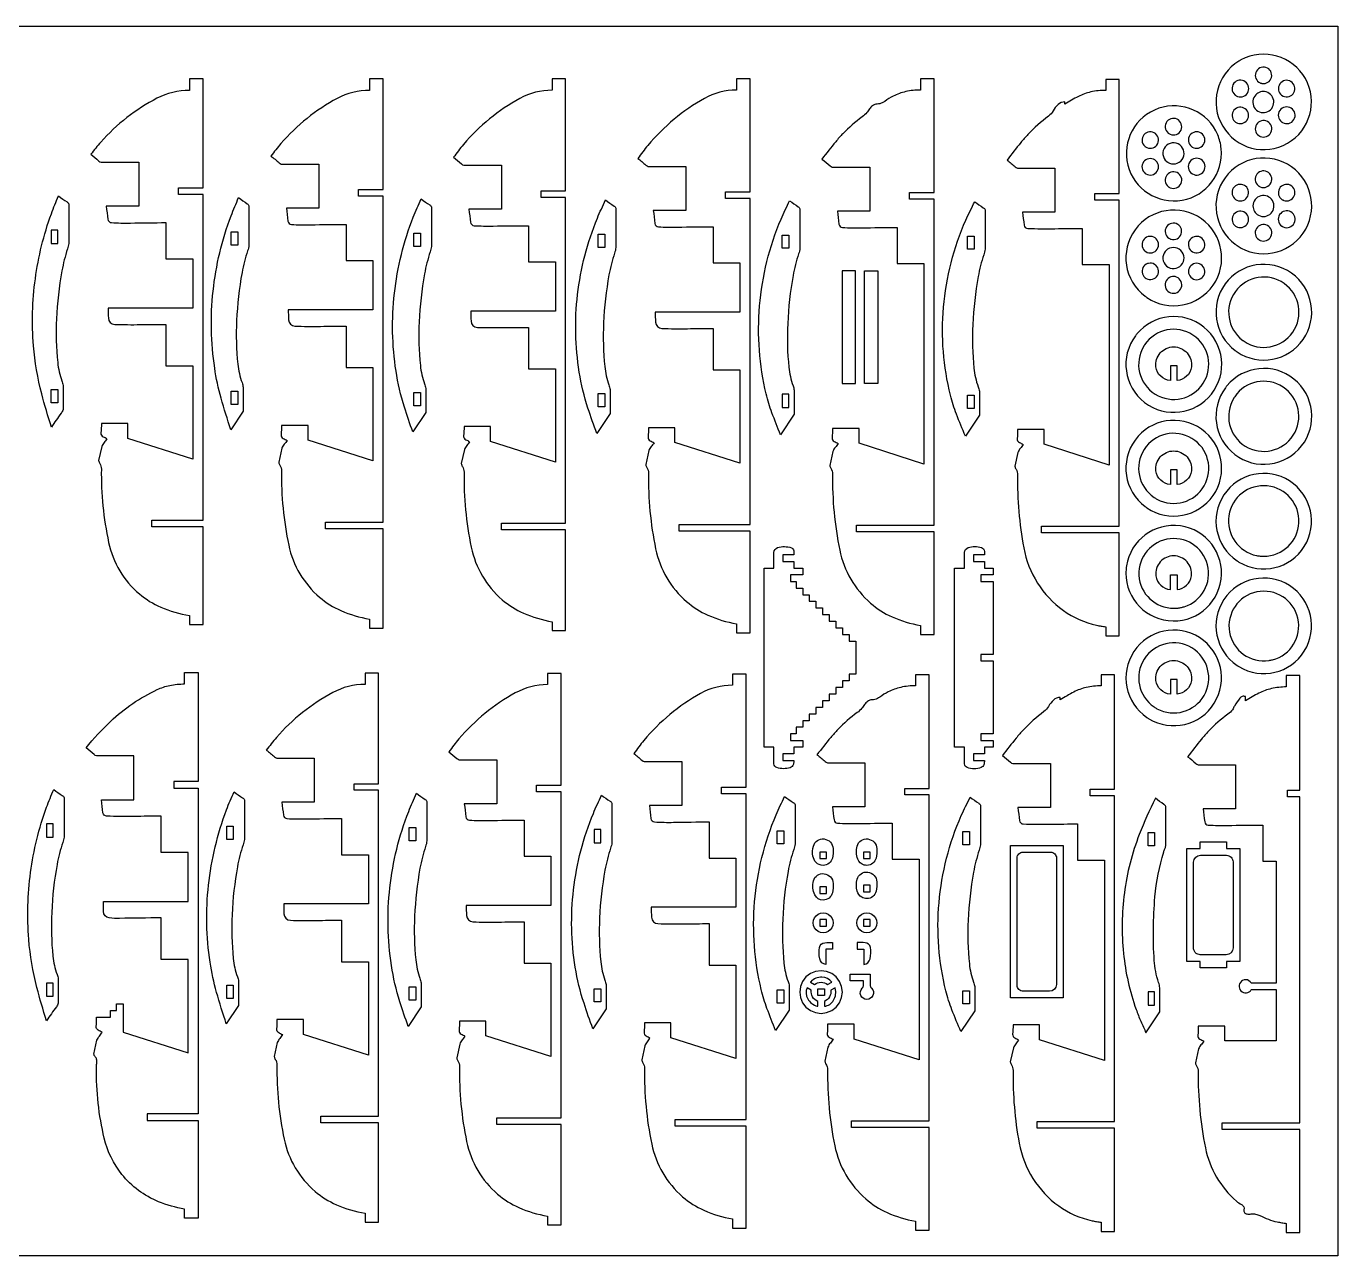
# Model space of a CAD drawing. Extents: x -6.6 to 44.7, y 7.3 to 30.5.
# Drawn here: x 19.94 to 44.65, y 7.29 to 30.47 of the extents above; entities that cross this region are included whole.
import ezdxf

# ---------------------------------------------------------------- set-up
doc = ezdxf.new("R2010")
doc.units = 0
doc.header["$MEASUREMENT"] = 0
doc.layers.get('0').update_dxf_attribs({"linetype": 'CONTINUOUS'})
doc.layers.add('LAYER_1', color=18, linetype='CONTINUOUS')

msp = doc.modelspace()

# ---------------------------------------------------------------- linework, layer by layer
msp.add_lwpolyline([(44.655, 30.471), (44.655, 7.293), (-6.565, 7.293), (-6.565, 30.471)], close=True)
at = {"layer": 'LAYER_1'}
for points in [[(42.793, 29.812, 0.988009), (43.708, 28.264, 0.987952), (42.83, 29.834, 0.00606), (42.812, 29.823, 0.006032)], [(43.224, 29.393, 0.951083), (43.301, 29.693, 0.952097), (43.194, 29.403, 0.024539), (43.209, 29.397, 0.025072)], [(23.014, 19.363), (23.014, 19.19), (23.27, 19.19), (23.27, 21.032), (22.307, 21.032), (22.307, 21.157), (23.27, 21.157), (23.27, 27.299), (22.807, 27.299), (22.807, 27.424), (23.27, 27.424), (23.27, 29.476), (23.014, 29.476), (23.014, 29.262, 0.120914), (22.402, 29.112, 0.090688), (21.344, 28.287, 0.01458), (21.248, 28.173, -0.00486), (21.155, 28.057, -0.016502), (21.307, 27.93, 0.09933), (21.35, 27.905), (22.058, 27.905), (22.058, 27.076), (21.446, 27.076, 0.001901), (21.476, 26.831, 0.360444), (21.544, 26.768, 0.020886), (21.903, 26.76, -0.005414), (22.572, 26.768), (22.572, 26.086), (23.078, 26.086), (23.078, 25.158), (21.482, 25.158, 0.008503), (21.486, 24.97, 0.393252), (21.607, 24.85, 0.012272), (22.089, 24.846, -0.004091), (22.572, 24.85), (22.572, 24.069), (23.078, 24.069), (23.078, 22.309), (21.854, 22.699), (21.854, 22.98), (21.355, 22.98, -0.024568), (21.346, 22.806, 0.148453), (21.355, 22.763, 0.167335), (21.387, 22.733, -0.043011), (21.459, 22.694, -0.023258), (21.406, 22.623, 0.069876), (21.361, 22.547), (21.303, 22.284, 0.112299), (21.324, 22.229, -0.149806), (21.354, 22.123, 0.056062), (21.491, 20.74, 0.166377), (22.073, 19.768, 0.07368), (22.474, 19.52, 0.061659)], [(26.409, 19.296), (26.409, 19.123), (26.664, 19.123), (26.664, 20.999), (25.577, 20.999), (25.577, 21.124), (26.664, 21.124), (26.664, 27.266), (26.202, 27.266), (26.202, 27.391), (26.664, 27.391), (26.664, 29.476), (26.409, 29.476), (26.409, 29.262, 0.123894), (25.8, 29.109, 0.091131), (24.739, 28.26, 0.014529), (24.643, 28.143, -0.004843), (24.549, 28.024, -0.016502), (24.702, 27.897, 0.09933), (24.745, 27.872), (25.452, 27.872), (25.452, 27.043), (24.841, 27.043, 0.001901), (24.871, 26.798, 0.360444), (24.938, 26.734, 0.020886), (25.298, 26.727, -0.005414), (25.966, 26.734), (25.966, 26.053), (26.473, 26.053), (26.473, 25.125), (24.877, 25.125, 0.008503), (24.881, 24.937, 0.393252), (25.002, 24.817, 0.012272), (25.484, 24.813, -0.004091), (25.966, 24.817), (25.966, 24.036), (26.473, 24.036), (26.473, 22.275), (25.249, 22.666), (25.249, 22.946), (24.75, 22.946, -0.024568), (24.741, 22.773, 0.148453), (24.75, 22.73, 0.167335), (24.782, 22.7, -0.043011), (24.854, 22.661, -0.023258), (24.801, 22.59, 0.069876), (24.755, 22.514), (24.698, 22.25, 0.111597), (24.718, 22.195, -0.149055), (24.749, 22.089, 0.055297), (24.885, 20.688, 0.165637), (25.468, 19.706, 0.074052), (25.87, 19.455, 0.062267)], [(29.848, 19.246), (29.848, 19.079), (30.104, 19.079), (30.104, 20.976), (28.892, 20.976), (28.892, 21.101), (30.104, 21.101), (30.104, 27.243), (29.642, 27.243), (29.642, 27.368), (30.104, 27.368), (30.104, 29.477), (29.848, 29.477), (29.848, 29.264, 0.126119), (29.241, 29.109, 0.091419), (28.178, 28.242, 0.014484), (28.082, 28.122, -0.004828), (27.989, 28, -0.016502), (28.142, 27.874, 0.09933), (28.185, 27.849), (28.892, 27.849), (28.892, 27.019), (28.281, 27.019, 0.001901), (28.311, 26.774, 0.360444), (28.378, 26.711, 0.020886), (28.738, 26.704, -0.005414), (29.406, 26.711), (29.406, 26.03), (29.912, 26.03), (29.912, 25.102), (28.316, 25.102, 0.008503), (28.321, 24.913, 0.393252), (28.441, 24.793, 0.012272), (28.924, 24.79, -0.004091), (29.406, 24.793), (29.406, 24.012), (29.912, 24.012), (29.912, 22.252), (28.688, 22.643), (28.688, 22.923), (28.189, 22.923, -0.024568), (28.181, 22.75, 0.148453), (28.189, 22.707, 0.167335), (28.221, 22.677, -0.043011), (28.293, 22.637, -0.023258), (28.241, 22.566, 0.069876), (28.195, 22.49), (28.137, 22.227, 0.111047), (28.158, 22.171, -0.148469), (28.189, 22.065, 0.054707), (28.325, 20.65, 0.165051), (28.908, 19.66, 0.074339), (29.31, 19.407, 0.062744)], [(33.324, 19.207), (33.324, 19.034), (33.579, 19.034), (33.579, 20.955), (32.242, 20.955), (32.242, 21.08), (33.579, 21.08), (33.579, 27.222), (33.117, 27.222), (33.117, 27.347), (33.579, 27.347), (33.579, 29.476), (33.324, 29.476), (33.324, 29.267, 0.128191), (32.719, 29.109, 0.091656), (31.654, 28.225, 0.014439), (31.558, 28.103, -0.004813), (31.464, 27.98, -0.016502), (31.617, 27.853, 0.09933), (31.66, 27.828), (32.367, 27.828), (32.367, 26.999), (31.756, 26.999, 0.001901), (31.786, 26.753, 0.360444), (31.853, 26.69, 0.020886), (32.213, 26.683, -0.005414), (32.881, 26.69), (32.881, 26.009), (33.388, 26.009), (33.388, 25.081), (31.792, 25.081, 0.008503), (31.796, 24.893, 0.393252), (31.917, 24.773, 0.012272), (32.399, 24.769, -0.004091), (32.881, 24.773), (32.881, 23.992), (33.388, 23.992), (33.388, 22.231), (32.164, 22.622), (32.164, 22.902), (31.665, 22.902, -0.024568), (31.656, 22.729, 0.148453), (31.665, 22.686, 0.167335), (31.697, 22.656, -0.043011), (31.769, 22.617, -0.023258), (31.716, 22.546, 0.069876), (31.67, 22.47), (31.613, 22.206, 0.110668), (31.633, 22.151, -0.148065), (31.664, 22.044, 0.054306), (31.8, 20.619, 0.164645), (32.383, 19.624, 0.074533), (32.785, 19.369, 0.063073)], [(36.793, 19.175), (36.793, 19.002), (37.049, 19.002), (37.049, 20.942), (35.586, 20.942), (35.586, 21.067), (37.049, 21.067), (37.049, 27.209), (36.586, 27.209), (36.586, 27.334), (37.049, 27.334), (37.049, 29.476), (36.793, 29.476), (36.793, 29.268, 0.055186), (36.513, 29.237, 0.062108), (36.277, 29.153, 0.040613), (36.116, 29.054, -0.093941), (36.023, 29.01, -0.04904), (35.974, 29.002, 0.136038), (35.887, 28.972, 0.102185), (35.829, 28.911, -0.031844), (35.78, 28.843, -0.063453), (35.692, 28.761, 0.043886), (35.328, 28.445, 0.019557), (35.193, 28.293, 0.009538), (34.934, 27.967, -0.016502), (35.086, 27.84, 0.09933), (35.129, 27.815), (35.837, 27.815), (35.837, 26.985), (35.225, 26.985, 0.001901), (35.255, 26.74, 0.360444), (35.323, 26.677, 0.020886), (35.682, 26.67, -0.005414), (36.351, 26.677), (36.351, 25.996), (36.857, 25.996), (36.857, 22.218), (35.633, 22.609), (35.633, 22.889), (35.134, 22.889, -0.024568), (35.125, 22.716, 0.148453), (35.134, 22.673, 0.167335), (35.166, 22.643, -0.043011), (35.238, 22.604, -0.023258), (35.185, 22.532, 0.069876), (35.14, 22.457), (35.082, 22.193, 0.110282), (35.103, 22.137, -0.147653), (35.133, 22.031, 0.053899), (35.269, 20.595, 0.164226), (35.852, 19.595, 0.07473), (36.255, 19.338, 0.063409)], [(40.281, 19.15), (40.281, 18.977), (40.537, 18.977), (40.537, 20.923), (39.074, 20.923), (39.074, 21.048), (40.537, 21.048), (40.537, 27.19), (40.074, 27.19), (40.074, 27.315), (40.537, 27.315), (40.537, 29.469), (40.281, 29.469), (40.281, 29.262, 0.055709), (40.001, 29.231, 0.062568), (39.766, 29.146, 0.016607), (39.638, 29.075, -0.005535), (39.512, 29.001), (39.512, 29.043, 0.187803), (39.383, 28.993, 0.077073), (39.289, 28.875, -0.099826), (39.203, 28.777, 0.038946), (38.816, 28.431, 0.019538), (38.681, 28.278, 0.009517), (38.422, 27.948, -0.016502), (38.575, 27.821, 0.09933), (38.618, 27.796), (39.325, 27.796), (39.325, 26.967), (38.713, 26.967, 0.001354), (38.743, 26.721, 0.370222), (38.811, 26.658, 0.011951), (39.325, 26.654, -0.003984), (39.839, 26.658), (39.839, 25.977), (40.345, 25.977), (40.345, 22.199), (39.121, 22.59), (39.121, 22.87), (38.622, 22.87, -0.024568), (38.613, 22.697, 0.148453), (38.622, 22.654, 0.167335), (38.654, 22.624, -0.043011), (38.726, 22.585, -0.023258), (38.673, 22.514, 0.069876), (38.628, 22.438), (38.57, 22.175, 0.110147), (38.591, 22.118, -0.14751), (38.621, 22.012, 0.048821), (38.737, 20.638, 0.095133), (38.996, 19.975, 0.097671), (39.483, 19.458, 0.101051), (40.111, 19.179, 0.019106), (40.196, 19.163, -0.006368)], [(42.74, 29.159, 0.950953), (42.912, 29.424, 0.951079), (42.715, 29.178, 0.025074), (42.727, 29.168, 0.02514)], [(43.746, 29.441, 0.95326), (43.623, 29.154, 0.952598), (43.773, 29.428, 0.024277), (43.76, 29.435, 0.023929)], [(43.091, 29.153, 0.770665), (43.335, 28.861, 0.751593), (43.275, 29.239, 0.141818), (43.176, 29.224, 0.129519)], [(42.392, 28.423, 0.927864), (40.699, 27.852, 0.927971), (42.458, 28.165, 0.03736), (42.434, 28.297, 0.037418)], [(42.737, 28.657, 0.952593), (42.911, 28.913, 0.95157), (42.713, 28.675, 0.024816), (42.724, 28.666, 0.024279)], [(43.614, 28.655, 0.975077), (43.779, 28.925, 0.97506), (43.6, 28.664, 0.012628), (43.607, 28.659, 0.012619)], [(41.471, 28.448, 0.976251), (41.652, 28.703, 0.976386), (41.459, 28.457, 0.011948), (41.465, 28.452, 0.012017)], [(43.194, 28.394, 0.952097), (43.329, 28.674, 0.952996), (43.168, 28.409, 0.024067), (43.181, 28.401, 0.024539)], [(41.03, 28.199, 0.975058), (41.219, 28.447, 0.975249), (41.018, 28.208, 0.012531), (41.024, 28.203, 0.012628)], [(41.913, 28.192, 0.976042), (42.082, 28.453, 0.975782), (41.9, 28.201, 0.012257), (41.907, 28.196, 0.012124)], [(41.447, 27.909, 0.976252), (41.678, 28.233, 0.976388), (41.432, 27.92, 0.011947), (41.44, 27.915, 0.012016)], [(41.04, 27.688, 0.976043), (41.209, 27.949, 0.975784), (41.027, 27.696, 0.012256), (41.033, 27.692, 0.012124)], [(41.917, 27.686, 0.975077), (42.082, 27.956, 0.97506), (41.903, 27.694, 0.012628), (41.91, 27.69, 0.012619)], [(42.756, 26.336, 0.988058), (43.784, 27.819, 0.988098), (42.721, 26.361, 0.005987), (42.738, 26.348, 0.006007)], [(41.471, 27.439, 0.976253), (41.652, 27.695, 0.976387), (41.459, 27.448, 0.011947), (41.465, 27.444, 0.012016)], [(43.168, 27.457, 0.976251), (43.349, 27.712, 0.976386), (43.156, 27.466, 0.011948), (43.162, 27.461, 0.012017)], [(42.844, 27.18, 0.953254), (42.808, 27.49, 0.952591), (42.814, 27.178, 0.02428), (42.829, 27.178, 0.023933)], [(43.637, 27.188, 0.953252), (43.76, 27.474, 0.952591), (43.61, 27.201, 0.02428), (43.623, 27.194, 0.023933)], [(20.412, 22.914, -0.013239), (20.231, 23.539, -0.043697), (20.076, 24.449, -0.053791), (20.11, 25.709, -0.053644), (20.412, 26.936, -0.011454), (20.477, 27.105, 0.003818), (20.546, 27.272, 0.022773), (20.708, 27.158, -0.137471), (20.741, 27.121), (20.741, 26.376, -0.040609), (20.716, 26.272, 0.035851), (20.611, 25.86, 0.033236), (20.509, 24.956, 0.03671), (20.531, 24.132, 0.061524), (20.61, 23.786, -0.045424), (20.632, 23.7), (20.632, 23.245, -0.088476), (20.596, 23.174, 0.014709)], [(23.795, 22.864, -0.013442), (23.611, 23.458, -0.031361), (23.49, 24.026, -0.063908), (23.46, 25.478, -0.063498), (23.8, 26.899, -0.011797), (23.869, 27.07, 0.003932), (23.94, 27.239, 0.022773), (24.103, 27.124, -0.137471), (24.136, 27.087), (24.136, 26.342, -0.040609), (24.111, 26.239, 0.035851), (24.005, 25.826, 0.033236), (23.903, 24.922, 0.03671), (23.926, 24.098, 0.061524), (24.005, 23.752, -0.045424), (24.027, 23.667), (24.027, 23.212)], [(27.223, 22.824, -0.011516), (27.066, 23.289, -0.0375), (26.907, 23.971, -0.06631), (26.877, 25.436, -0.065612), (27.232, 26.873, -0.012128), (27.305, 27.045, 0.004042), (27.38, 27.216, 0.022773), (27.542, 27.101, -0.137471), (27.576, 27.064), (27.576, 26.319, -0.040609), (27.55, 26.216, 0.035851), (27.445, 25.803, 0.033236), (27.343, 24.899, 0.03671), (27.366, 24.075, 0.061524), (27.444, 23.729, -0.045424), (27.467, 23.643), (27.467, 23.189)], [(30.692, 22.793, -0.010872), (30.525, 23.271, -0.038507), (30.361, 23.95, -0.069407), (30.329, 25.413, -0.068298), (30.701, 26.852, -0.012539), (30.777, 27.024, 0.004179), (30.855, 27.195, 0.022773), (31.018, 27.08, -0.137471), (31.051, 27.043), (31.051, 26.298, -0.040609), (31.026, 26.195, 0.035851), (30.92, 25.782, 0.033236), (30.818, 24.878, 0.03671), (30.841, 24.054, 0.061524), (30.92, 23.708, -0.045424), (30.942, 23.623), (30.942, 23.168)], [(43.161, 26.908, 0.76203), (43.425, 27.183, 0.762047), (43.057, 27.082, 0.135044), (43.085, 26.981, 0.135054)], [(34.154, 22.769, -0.010271), (33.992, 23.185, -0.02917), (33.884, 23.539, -0.080322), (33.759, 25.197, -0.079073), (34.164, 26.836, -0.01281), (34.243, 27.009, 0.00427), (34.325, 27.182, 0.022773), (34.487, 27.067, -0.137471), (34.52, 27.03), (34.52, 26.285, -0.040609), (34.495, 26.182, 0.035851), (34.39, 25.769, 0.033236), (34.288, 24.865, 0.03671), (34.31, 24.041, 0.061524), (34.389, 23.695, -0.045424), (34.411, 23.609), (34.411, 23.155)], [(37.639, 22.745, -0.011294), (37.469, 23.157, -0.031243), (37.356, 23.514, -0.083122), (37.226, 25.173, -0.081524), (37.646, 26.816, -0.013123), (37.728, 26.99, 0.004374), (37.813, 27.163, 0.022773), (37.975, 27.049, -0.137471), (38.009, 27.011), (38.009, 26.266, -0.040609), (37.983, 26.163, 0.035851), (37.878, 25.751, 0.033236), (37.776, 24.846, 0.03671), (37.798, 24.023, 0.061524), (37.877, 23.676, -0.045424), (37.9, 23.591), (37.9, 23.136)], [(41.059, 25.355, 0.988058), (42.087, 26.838, 0.988098), (41.024, 25.38, 0.005987), (41.041, 25.367, 0.006007)], [(42.737, 26.697, 0.952593), (42.911, 26.953, 0.95157), (42.713, 26.715, 0.024816), (42.724, 26.705, 0.024279)], [(43.628, 26.687, 0.950904), (43.773, 26.97, 0.950919), (43.6, 26.703, 0.025158), (43.614, 26.695, 0.025166)], [(41.512, 26.456, 0.975507), (41.611, 26.749, 0.975784), (41.497, 26.461, 0.012257), (41.504, 26.458, 0.012399)], [(43.194, 26.434, 0.952097), (43.329, 26.714, 0.952996), (43.168, 26.448, 0.024067), (43.181, 26.44, 0.024539)], [(41.111, 26.509, 0.976251), (41.125, 26.197, 0.976041), (41.126, 26.509, 0.012125), (41.118, 26.509, 0.012017)], [(42.063, 26.493, 0.976254), (41.92, 26.216, 0.976045), (42.076, 26.486, 0.012123), (42.07, 26.49, 0.012015)], [(41.405, 26.227, 0.976389), (41.706, 25.966, 0.976435), (41.418, 26.241, 0.011923), (41.412, 26.234, 0.011947)], [(41.072, 25.997, 0.975244), (41.163, 25.701, 0.975502), (41.087, 26.001, 0.012401), (41.08, 25.999, 0.012533)], [(42.111, 25.745, 0.975245), (41.885, 25.956, 0.975503), (42.101, 25.734, 0.0124), (42.106, 25.739, 0.012532)], [(42.756, 24.333, 0.988058), (43.784, 25.815, 0.988098), (42.721, 24.358, 0.005987), (42.739, 24.345, 0.006007)], [(41.542, 25.752, 0.975054), (41.566, 25.437, 0.975033), (41.558, 25.753, 0.012641), (41.55, 25.753, 0.012631)], [(42.89, 24.531, 0.988058), (43.645, 25.62, 0.988098), (42.864, 24.549, 0.005987), (42.877, 24.54, 0.006007)], [(40.842, 24.636, 0.988098), (42.275, 23.537, 0.988127), (40.868, 24.67, 0.005972), (40.855, 24.653, 0.005987)], [(40.998, 24.44, 0.988009), (42.119, 23.74, 0.988058), (41.015, 24.467, 0.006007), (41.006, 24.453, 0.006032)], [(41.5, 23.792, -0.359653), (41.229, 24.048, -0.450586), (41.562, 24.426, -0.450586), (41.896, 24.048, -0.359653), (41.625, 23.792), (41.625, 24.069), (41.5, 24.069)], [(42.539, 23.657, 0.988098), (43.972, 22.558, 0.988127), (42.565, 23.691, 0.005972), (42.552, 23.674, 0.005987)], [(42.695, 23.461, 0.988009), (43.816, 22.76, 0.988058), (42.712, 23.487, 0.006007), (42.703, 23.474, 0.006032)], [(41.059, 21.391, 0.988058), (42.087, 22.874, 0.988098), (41.024, 21.416, 0.005987), (41.042, 21.403, 0.006007)], [(41.248, 21.556, 0.976041), (41.906, 22.701, 0.97625), (41.193, 21.589, 0.012018), (41.22, 21.572, 0.012125)], [(41.625, 21.832), (41.625, 22.109), (41.5, 22.109), (41.5, 21.832, -0.359653), (41.229, 22.088, -0.450586), (41.562, 22.465, -0.450586), (41.896, 22.088, -0.359653)], [(42.793, 20.371, 0.988009), (43.747, 21.898, 0.988058), (42.756, 20.394, 0.006007), (42.775, 20.382, 0.006032)], [(43.26, 20.48, 0.951003), (43.326, 21.805, 0.950547), (43.126, 20.493, 0.025353), (43.192, 20.483, 0.025114)], [(40.667, 20.251, 0.987451), (42.456, 20.046, 0.987494), (40.673, 20.296, 0.006292), (40.67, 20.273, 0.006314)], [(41.759, 19.528, 0.951154), (41.433, 20.799, 0.951092), (41.63, 19.502, 0.025067), (41.695, 19.512, 0.025034)], [(34.03, 16.88), (33.842, 16.88), (33.842, 20.255), (34.03, 20.255), (34.03, 20.55, -0.318505), (34.098, 20.642, -0.166858), (34.358, 20.638, -0.271814), (34.403, 20.583, -0.055395), (34.405, 20.544, 0.018448), (34.405, 20.505), (34.196, 20.505), (34.196, 20.38), (34.405, 20.38), (34.405, 20.255), (34.571, 20.255), (34.571, 20.13), (34.34, 20.13), (34.34, 20.005), (34.446, 20.005), (34.446, 19.88), (34.571, 19.88), (34.571, 19.755), (34.696, 19.755), (34.696, 19.63), (34.821, 19.63), (34.821, 19.505), (34.946, 19.505), (34.946, 19.38), (35.071, 19.38), (35.071, 19.255), (35.196, 19.255), (35.196, 19.13), (35.321, 19.13), (35.321, 19.005), (35.446, 19.005), (35.446, 18.88), (35.571, 18.88), (35.571, 18.255), (35.446, 18.255), (35.446, 18.13), (35.321, 18.13), (35.321, 18.005), (35.196, 18.005), (35.196, 17.88), (35.071, 17.88), (35.071, 17.755), (34.946, 17.755), (34.946, 17.63), (34.821, 17.63), (34.821, 17.505), (34.696, 17.505), (34.696, 17.38), (34.571, 17.38), (34.571, 17.255), (34.446, 17.255), (34.446, 17.13), (34.34, 17.13), (34.34, 17.005), (34.571, 17.005), (34.571, 16.88), (34.405, 16.88), (34.405, 16.755), (34.196, 16.755), (34.196, 16.63), (34.405, 16.63, -0.058741), (34.395, 16.559, -0.262403), (34.332, 16.493, -0.151606), (34.083, 16.495, -0.313078), (34.03, 16.564)], [(37.621, 16.88), (37.433, 16.88), (37.433, 20.255), (37.621, 20.255), (37.621, 20.55, -0.315468), (37.689, 20.643, -0.159693), (37.941, 20.644, -0.311948), (37.996, 20.572, -0.019147), (37.996, 20.539, 0.006382), (37.996, 20.505), (37.787, 20.505), (37.787, 20.38), (37.996, 20.38), (37.996, 20.255), (38.162, 20.255), (38.162, 20.13), (37.931, 20.13), (37.931, 20.005), (38.162, 20.005), (38.162, 18.63), (37.931, 18.63), (37.931, 18.505), (38.162, 18.505), (38.162, 17.13), (37.931, 17.13), (37.931, 17.005), (38.162, 17.005), (38.162, 16.88), (37.996, 16.88), (37.996, 16.755), (37.787, 16.755), (37.787, 16.63), (37.996, 16.63, -0.076057), (37.983, 16.549, -0.22246), (37.937, 16.499, -0.195575), (37.668, 16.497, -0.292641), (37.621, 16.564)], [(41.5, 19.853), (41.5, 20.131), (41.625, 20.131), (41.625, 19.853, 0.358569), (41.896, 20.11, 0.450586), (41.562, 20.487, 0.450586), (41.229, 20.11, 0.359653)], [(42.793, 18.399, 0.988009), (43.747, 19.926, 0.988058), (42.756, 18.422, 0.006007), (42.775, 18.41, 0.006032)], [(43.425, 18.528, 0.975264), (43.13, 19.807, 0.975245), (43.36, 18.515, 0.012533), (43.393, 18.521, 0.012523)], [(41.096, 17.417, 0.988009), (42.05, 18.945, 0.988058), (41.059, 17.441, 0.006007), (41.078, 17.429, 0.006032)], [(41.248, 17.606, 0.976041), (41.906, 18.75, 0.97625), (41.193, 17.639, 0.012018), (41.22, 17.622, 0.012125)], [(41.625, 17.881), (41.625, 18.158), (41.5, 18.158), (41.5, 17.881, -0.359653), (41.229, 18.138, -0.450586), (41.562, 18.515, -0.450586), (41.896, 18.138, -0.358569)], [(22.924, 8.001), (22.924, 8.174, -0.056886), (22.43, 8.313, -0.127756), (21.741, 8.828, -0.110695), (21.409, 9.508, -0.061941), (21.262, 10.841, -0.033287), (21.268, 10.919, 0.097482), (21.264, 10.997, 0.135264), (21.237, 11.045, -0.162894), (21.213, 11.095), (21.271, 11.358, -0.069876), (21.316, 11.434, 0.023258), (21.369, 11.505, 0.043011), (21.297, 11.545, -0.167335), (21.265, 11.575, -0.148453), (21.256, 11.617, 0.024568), (21.265, 11.791), (21.524, 11.791), (21.524, 11.916), (21.639, 11.916), (21.639, 12.041), (21.764, 12.041), (21.764, 11.51), (22.988, 11.12), (22.988, 12.88), (22.481, 12.88), (22.481, 13.661, 0.006), (21.697, 13.652, -0.038744), (21.501, 13.662, -0.373498), (21.393, 13.784, -0.002521), (21.392, 13.969), (22.988, 13.969), (22.988, 14.898), (22.481, 14.898), (22.481, 15.579, 0.003984), (21.967, 15.575, -0.011951), (21.454, 15.579, -0.370222), (21.385, 15.641, -0.001354), (21.356, 15.887), (21.967, 15.887), (21.967, 16.716), (21.26, 16.716, -0.09933), (21.217, 16.741, 0.016502), (21.065, 16.868, -0.0307), (21.529, 17.366, -0.080375), (22.408, 17.966, -0.058507), (22.643, 18.044, -0.051201), (22.924, 18.073), (22.924, 18.287), (23.179, 18.287), (23.179, 16.235), (22.717, 16.235), (22.717, 16.11), (23.179, 16.11), (23.179, 9.968), (22.217, 9.968), (22.217, 9.843), (23.179, 9.843), (23.179, 8.001)], [(26.323, 8.097), (26.323, 7.924), (26.578, 7.924), (26.578, 9.8), (25.491, 9.8), (25.491, 9.925), (26.578, 9.925), (26.578, 16.067), (26.116, 16.067), (26.116, 16.192), (26.578, 16.192), (26.578, 18.277), (26.323, 18.277), (26.323, 18.063, 0.123894), (25.714, 17.91, 0.091131), (24.652, 17.061, 0.014529), (24.557, 16.944, -0.004843), (24.463, 16.825, -0.016502), (24.616, 16.698, 0.09933), (24.659, 16.673), (25.366, 16.673), (25.366, 15.843), (24.755, 15.843, 0.001901), (24.785, 15.598, 0.360444), (24.852, 15.535, 0.020886), (25.212, 15.528, -0.005414), (25.88, 15.535), (25.88, 14.854), (26.387, 14.854), (26.387, 13.926), (24.791, 13.926, 0.008503), (24.795, 13.738, 0.393252), (24.916, 13.618, 0.012272), (25.398, 13.614, -0.004091), (25.88, 13.618), (25.88, 12.836), (26.387, 12.836), (26.387, 11.076), (25.162, 11.467), (25.162, 11.747), (24.663, 11.747, -0.024568), (24.655, 11.574, 0.148453), (24.663, 11.531, 0.167335), (24.696, 11.501, -0.043011), (24.767, 11.462, -0.023258), (24.715, 11.39, 0.069876), (24.669, 11.315), (24.611, 11.051, 0.111597), (24.632, 10.996, -0.149055), (24.663, 10.89, 0.055297), (24.799, 9.489, 0.165637), (25.382, 8.507, 0.074052), (25.783, 8.256, 0.062267)], [(29.762, 8.041), (29.762, 7.874), (30.018, 7.874), (30.018, 9.77), (28.805, 9.77), (28.805, 9.895), (30.018, 9.895), (30.018, 16.037), (29.555, 16.037), (29.555, 16.162), (30.018, 16.162), (30.018, 18.272), (29.762, 18.272), (29.762, 18.059, 0.126119), (29.155, 17.903, 0.091419), (28.092, 17.036, 0.014484), (27.996, 16.917, -0.004828), (27.903, 16.795, -0.016502), (28.055, 16.668, 0.09933), (28.098, 16.643), (28.806, 16.643), (28.806, 15.814), (28.194, 15.814, 0.001901), (28.224, 15.569, 0.360444), (28.292, 15.506, 0.020886), (28.651, 15.498, -0.005414), (29.32, 15.506), (29.32, 14.825), (29.826, 14.825), (29.826, 13.896), (28.23, 13.896, 0.008503), (28.234, 13.708, 0.393252), (28.355, 13.588, 0.012272), (28.837, 13.584, -0.004091), (29.32, 13.588), (29.32, 12.807), (29.826, 12.807), (29.826, 11.047), (28.602, 11.437), (28.602, 11.718), (28.103, 11.718, -0.024568), (28.094, 11.544, 0.148453), (28.103, 11.502, 0.167335), (28.135, 11.472, -0.043011), (28.207, 11.432, -0.023258), (28.154, 11.361, 0.069876), (28.109, 11.285), (28.051, 11.022, 0.111047), (28.072, 10.966, -0.148469), (28.102, 10.86, 0.054707), (28.238, 9.445, 0.165051), (28.821, 8.455, 0.074339), (29.223, 8.201, 0.062744)], [(33.249, 7.989), (33.249, 7.816), (33.504, 7.816), (33.504, 9.736), (32.167, 9.736), (32.167, 9.861), (33.504, 9.861), (33.504, 16.003), (33.042, 16.003), (33.042, 16.128), (33.504, 16.128), (33.504, 18.257), (33.249, 18.257), (33.249, 18.048, 0.128191), (32.643, 17.891, 0.091656), (31.578, 17.007, 0.014439), (31.483, 16.885, -0.004813), (31.389, 16.761, -0.016502), (31.542, 16.634, 0.09933), (31.585, 16.609), (32.292, 16.609), (32.292, 15.78), (31.681, 15.78, 0.001901), (31.711, 15.535, 0.360444), (31.778, 15.472, 0.020886), (32.138, 15.464, -0.005414), (32.806, 15.472), (32.806, 14.79), (33.312, 14.79), (33.312, 13.862), (31.716, 13.862, 0.008503), (31.721, 13.674, 0.393252), (31.841, 13.554, 0.012272), (32.324, 13.55, -0.004091), (32.806, 13.554), (32.806, 12.773), (33.312, 12.773), (33.312, 11.013), (32.088, 11.403), (32.088, 11.684), (31.589, 11.684, -0.024568), (31.581, 11.51, 0.148453), (31.589, 11.467, 0.167335), (31.622, 11.437, -0.043011), (31.693, 11.398, -0.023258), (31.641, 11.327, 0.069876), (31.595, 11.251), (31.537, 10.988, 0.110668), (31.558, 10.932, -0.148065), (31.589, 10.826, 0.054306), (31.725, 9.4, 0.164645), (32.308, 8.405, 0.074533), (32.71, 8.15, 0.063073)], [(36.7, 7.946), (36.7, 7.773), (36.955, 7.773), (36.955, 9.712), (35.493, 9.712), (35.493, 9.837), (36.955, 9.837), (36.955, 15.979), (36.493, 15.979), (36.493, 16.104), (36.955, 16.104), (36.955, 18.246), (36.7, 18.246), (36.7, 18.039, 0.055186), (36.42, 18.008, 0.062108), (36.184, 17.923, 0.040613), (36.022, 17.824, -0.093941), (35.93, 17.78, -0.04904), (35.881, 17.773, 0.136038), (35.794, 17.743, 0.102185), (35.735, 17.682, -0.031844), (35.686, 17.614, -0.063453), (35.598, 17.531, 0.043886), (35.235, 17.215, 0.019557), (35.099, 17.064, 0.009538), (34.84, 16.737, -0.016502), (34.993, 16.61, 0.09933), (35.036, 16.585), (35.743, 16.585), (35.743, 15.756), (35.132, 15.756, 0.001901), (35.162, 15.511, 0.360444), (35.229, 15.448, 0.020886), (35.589, 15.44, -0.005414), (36.257, 15.448), (36.257, 14.767), (36.764, 14.767), (36.764, 10.989), (35.54, 11.379), (35.54, 11.66), (35.04, 11.66, -0.024568), (35.032, 11.486, 0.148453), (35.04, 11.443, 0.167335), (35.073, 11.413, -0.043011), (35.144, 11.374, -0.023258), (35.092, 11.303, 0.069876), (35.046, 11.227), (34.989, 10.964, 0.110282), (35.009, 10.908, -0.147653), (35.04, 10.801, 0.053899), (35.176, 9.366, 0.164226), (35.759, 8.365, 0.07473), (36.162, 8.108, 0.063409)], [(40.195, 7.925), (40.195, 7.752), (40.45, 7.752), (40.45, 9.698), (38.988, 9.698), (38.988, 9.823), (40.45, 9.823), (40.45, 15.965), (39.988, 15.965), (39.988, 16.09), (40.45, 16.09), (40.45, 18.244), (40.195, 18.244), (40.195, 18.037, 0.055709), (39.915, 18.006, 0.062568), (39.679, 17.92, 0.016607), (39.552, 17.85, -0.005535), (39.425, 17.776), (39.425, 17.818, 0.187803), (39.297, 17.768, 0.077073), (39.203, 17.65, -0.099826), (39.117, 17.552, 0.038946), (38.73, 17.206, 0.019538), (38.595, 17.052, 0.009517), (38.336, 16.723, -0.016502), (38.488, 16.596, 0.09933), (38.531, 16.571), (39.238, 16.571), (39.238, 15.741), (38.627, 15.741, 0.001354), (38.656, 15.496, 0.370222), (38.725, 15.433, 0.011951), (39.238, 15.429, -0.003984), (39.752, 15.433), (39.752, 14.752), (40.259, 14.752), (40.259, 10.974), (39.035, 11.365), (39.035, 11.645), (38.536, 11.645, -0.024568), (38.527, 11.472, 0.148453), (38.536, 11.429, 0.167335), (38.568, 11.399, -0.043011), (38.64, 11.36, -0.023258), (38.587, 11.288, 0.069876), (38.542, 11.213), (38.484, 10.949, 0.110147), (38.504, 10.893, -0.14751), (38.535, 10.786, 0.048821), (38.651, 9.413, 0.095133), (38.91, 8.75, 0.097671), (39.397, 8.233, 0.101051), (40.024, 7.954, 0.019106), (40.11, 7.938, -0.006368)], [(43.685, 7.904), (43.685, 7.73), (43.94, 7.73), (43.94, 9.676), (42.478, 9.676), (42.478, 9.801), (43.94, 9.801), (43.94, 15.943), (43.709, 15.943), (43.709, 16.068), (43.94, 16.068), (43.94, 18.234), (43.685, 18.234), (43.685, 18.016, 0.055709), (43.405, 17.984, 0.062568), (43.169, 17.899, 0.016607), (43.042, 17.828, -0.005535), (42.915, 17.755), (42.915, 17.838, -0.049838), (42.885, 17.841, 0.150512), (42.854, 17.838, 0.124327), (42.812, 17.805, 0.036164), (42.708, 17.656, 0.043033), (42.691, 17.621, -0.081), (42.671, 17.587, -0.063602), (42.584, 17.503, 0.043917), (42.22, 17.184, 0.019538), (42.085, 17.031, 0.009517), (41.826, 16.701, -0.016502), (41.978, 16.574, 0.09933), (42.021, 16.549), (42.729, 16.549), (42.729, 15.72), (42.117, 15.72, 0.001901), (42.147, 15.475, 0.360444), (42.215, 15.412, 0.020886), (42.574, 15.404, -0.005414), (43.242, 15.412), (43.242, 14.731), (43.496, 14.731), (43.496, 12.435), (43.028, 12.435, -0.111646), (43.004, 12.455, 0.299689), (42.888, 12.494, 0.493145), (42.812, 12.31, 0.493146), (43.008, 12.284, 0.106759), (43.017, 12.298, -0.190421), (43.028, 12.31), (43.496, 12.31), (43.496, 11.343), (42.525, 11.343), (42.525, 11.624), (42.026, 11.624, -0.024568), (42.017, 11.45, 0.148453), (42.026, 11.408, 0.167335), (42.058, 11.378, -0.043011), (42.13, 11.338, -0.023258), (42.077, 11.267, 0.069876), (42.032, 11.191), (41.974, 10.928, 0.110147), (41.994, 10.872, -0.14751), (42.025, 10.765, 0.053758), (42.161, 9.326, 0.16408), (42.744, 8.324, 0.05944), (42.839, 8.259, -0.160144), (42.882, 8.215, -0.183247), (42.887, 8.162, 0.455203), (42.94, 8.081, 0.077788), (43.024, 8.083, -0.104068), (43.107, 8.08, -0.060217), (43.189, 8.05, 0.065154), (43.514, 7.932, 0.019106), (43.6, 7.917, -0.006368)], [(20.321, 11.725, -0.013239), (20.14, 12.35, -0.043697), (19.986, 13.26, -0.053791), (20.02, 14.52, -0.053644), (20.322, 15.747, -0.011454), (20.387, 15.916, 0.003818), (20.456, 16.084, 0.022773), (20.618, 15.969, -0.137471), (20.651, 15.932), (20.651, 15.187, -0.040609), (20.626, 15.083, 0.035851), (20.52, 14.671, 0.033236), (20.418, 13.767, 0.03671), (20.441, 12.943, 0.061524), (20.52, 12.597, -0.045424), (20.542, 12.511), (20.542, 12.056, -0.088476), (20.506, 11.985, 0.014709)], [(23.709, 11.665, -0.013442), (23.525, 12.259, -0.031361), (23.403, 12.827, -0.063908), (23.374, 14.279, -0.063498), (23.714, 15.7, -0.011797), (23.782, 15.871, 0.003932), (23.854, 16.04, 0.022773), (24.017, 15.925, -0.137471), (24.05, 15.888), (24.05, 15.143, -0.040609), (24.025, 15.04, 0.035851), (23.919, 14.627, 0.033236), (23.817, 13.723, 0.03671), (23.84, 12.899, 0.061524), (23.918, 12.553, -0.045424), (23.941, 12.467), (23.941, 12.013)], [(27.137, 11.618, -0.011516), (26.98, 12.083, -0.0375), (26.821, 12.766, -0.06631), (26.791, 14.23, -0.065612), (27.146, 15.667, -0.012128), (27.219, 15.84, 0.004042), (27.294, 16.011, 0.022773), (27.456, 15.896, -0.137471), (27.489, 15.859), (27.489, 15.114, -0.040609), (27.464, 15.01, 0.035851), (27.359, 14.598, 0.033236), (27.257, 13.694, 0.03671), (27.279, 12.87, 0.061524), (27.358, 12.524, -0.045424), (27.38, 12.438), (27.38, 11.983)], [(30.617, 11.574, -0.010872), (30.45, 12.052, -0.038507), (30.285, 12.732, -0.069407), (30.253, 14.194, -0.068298), (30.626, 15.633, -0.012539), (30.701, 15.806, 0.004179), (30.78, 15.976, 0.022773), (30.943, 15.862, -0.137471), (30.976, 15.825), (30.976, 15.08, -0.040609), (30.95, 14.976, 0.035851), (30.845, 14.564, 0.033236), (30.743, 13.66, 0.03671), (30.766, 12.836, 0.061524), (30.844, 12.49, -0.045424), (30.867, 12.404), (30.867, 11.949)], [(34.061, 11.54, -0.010271), (33.898, 11.956, -0.02917), (33.791, 12.31, -0.080322), (33.665, 13.967, -0.079073), (34.071, 15.606, -0.01281), (34.149, 15.78, 0.00427), (34.231, 15.952, 0.022773), (34.394, 15.838, -0.137471), (34.427, 15.801), (34.427, 15.056, -0.040609), (34.402, 14.952, 0.035851), (34.296, 14.54, 0.033236), (34.194, 13.636, 0.03671), (34.217, 12.812, 0.061524), (34.296, 12.466, -0.045424), (34.318, 12.38), (34.318, 11.925)], [(37.553, 11.52, -0.011294), (37.383, 11.931, -0.031243), (37.27, 12.289, -0.083122), (37.14, 13.948, -0.081524), (37.56, 15.591, -0.013123), (37.642, 15.765, 0.004374), (37.727, 15.938, 0.022773), (37.889, 15.823, -0.137471), (37.922, 15.786), (37.922, 15.041, -0.040609), (37.897, 14.938, 0.035851), (37.791, 14.525, 0.033236), (37.689, 13.621, 0.03671), (37.712, 12.797, 0.061524), (37.791, 12.451, -0.045424), (37.813, 12.366), (37.813, 11.911)], [(41.039, 11.494), (41.303, 11.889), (41.303, 12.344, 0.040603), (41.278, 12.447, -0.066272), (41.196, 12.861, -0.037569), (41.21, 14.058, -0.052115), (41.375, 14.907, -0.028888), (41.396, 14.963, 0.062959), (41.412, 15.02), (41.412, 15.765, 0.137471), (41.379, 15.802, -0.022773), (41.217, 15.917, 0.022058), (40.915, 15.236, 0.061061), (40.633, 14.134, 0.05736), (40.617, 12.994, 0.060338), (40.855, 11.936, 0.019759), (40.944, 11.714, -0.006586)], [(34.823, 14.708, -0.158121), (34.764, 14.824, -0.105364), (34.774, 15.016, -0.375734), (34.974, 15.15, -0.358437), (35.146, 14.968, -0.074434), (35.131, 14.791, -0.347857), (34.956, 14.653, -0.198912)], [(35.731, 14.659, -0.242064), (35.609, 14.77, -0.156462), (35.597, 15.016, -0.375734), (35.798, 15.15, -0.358437), (35.969, 14.968, -0.074434), (35.954, 14.791, -0.347857), (35.78, 14.653, -0.065543)], [(38.645, 12.314, -0.086912), (38.621, 12.348, -0.089743), (38.611, 12.387), (38.611, 14.796, -0.178174), (38.646, 14.869, -0.178183), (38.719, 14.903), (39.247, 14.903, -0.177858), (39.321, 14.869, -0.177847), (39.355, 14.795), (39.355, 12.407, -0.412204), (39.224, 12.279), (38.735, 12.279, -0.089745), (38.684, 12.289, -0.10441)], [(41.986, 12.993, -0.121971), (41.952, 13.034, -0.107253), (41.938, 13.094), (41.938, 14.715, -0.412583), (42.069, 14.844), (42.557, 14.844, -0.195775), (42.644, 14.806, -0.195775), (42.683, 14.718), (42.683, 13.096, -0.412174), (42.553, 12.969), (42.063, 12.969, -0.072292), (42.019, 12.976, -0.086912)], [(34.774, 14.361, -0.375734), (34.974, 14.496, -0.358437), (35.146, 14.313, -0.074434), (35.131, 14.136, -0.347857), (34.956, 13.998, -0.283338), (34.801, 14.094, -0.184085)], [(35.685, 14.053, -0.200547), (35.596, 14.169, -0.130054), (35.597, 14.39, -0.375734), (35.798, 14.525, -0.358437), (35.969, 14.342, -0.074434), (35.954, 14.165, -0.347857), (35.78, 14.027, -0.131652)], [(35.135, 13.198), (35.135, 13.073), (35.01, 13.073), (35.01, 12.782, -0.31942), (34.892, 12.891, -0.087202), (34.886, 13.106, -0.363622), (34.986, 13.195, -0.00811)], [(35.723, 12.782, 0.31942), (35.84, 12.891, 0.087202), (35.847, 13.106, 0.363622), (35.747, 13.195, 0.00811), (35.598, 13.198), (35.598, 13.073), (35.723, 13.073)], [(34.716, 12.453), (34.795, 12.407, -0.165101), (34.917, 12.449, -0.165101), (35.039, 12.407), (35.119, 12.453, 0.228333), (34.934, 12.546, 0.203688), (34.722, 12.46, 0.049127), (34.719, 12.457, -0.016364)], [(35.717, 12.474), (35.467, 12.474), (35.467, 12.599), (35.842, 12.599, -0.000937), (35.842, 12.402, 0.19988), (35.868, 12.339, -0.668179), (35.78, 12.125, -0.668179), (35.692, 12.339, 0.196195), (35.717, 12.399, 0.002603)], [(34.855, 11.996), (34.855, 12.088, -0.165101), (34.758, 12.173, -0.165101), (34.733, 12.299), (34.654, 12.345, 0.228333), (34.665, 12.139, 0.203688), (34.846, 11.998, 0.049127), (34.85, 11.997, -0.016364)], [(34.98, 11.996, 0.228333), (35.153, 12.109, 0.203688), (35.185, 12.336, 0.049127), (35.183, 12.341, -0.016364), (35.181, 12.345), (35.102, 12.299, -0.165101), (35.077, 12.173, -0.165101), (34.98, 12.088)]]:
    msp.add_lwpolyline(points, format="xyb", close=True, dxfattribs=at)
for points in [[(20.408, 26.376), (20.533, 26.376), (20.533, 26.626), (20.408, 26.626)], [(23.802, 26.342), (23.802, 26.592), (23.927, 26.592), (23.927, 26.342)], [(27.242, 26.319), (27.242, 26.569), (27.367, 26.569), (27.367, 26.319)], [(30.717, 26.298), (30.717, 26.548), (30.842, 26.548), (30.842, 26.298)], [(34.187, 26.285), (34.187, 26.535), (34.312, 26.535), (34.312, 26.285)], [(37.675, 26.266), (37.675, 26.516), (37.8, 26.516), (37.8, 26.266)], [(35.318, 23.733), (35.569, 23.733), (35.569, 25.858), (35.318, 25.858)], [(35.736, 23.733), (35.736, 25.858), (35.986, 25.858), (35.986, 23.733)], [(20.408, 23.374), (20.408, 23.624), (20.533, 23.624), (20.533, 23.374)], [(23.802, 23.341), (23.802, 23.591), (23.927, 23.591), (23.927, 23.341)], [(27.242, 23.317), (27.242, 23.568), (27.367, 23.568), (27.367, 23.317)], [(30.717, 23.297), (30.717, 23.547), (30.842, 23.547), (30.842, 23.297)], [(34.187, 23.284), (34.312, 23.284), (34.312, 23.534), (34.187, 23.534)], [(37.675, 23.265), (37.675, 23.515), (37.8, 23.515), (37.8, 23.265)], [(20.318, 15.187), (20.443, 15.187), (20.443, 15.437), (20.318, 15.437)], [(23.716, 15.143), (23.716, 15.393), (23.841, 15.393), (23.841, 15.143)], [(27.156, 15.114), (27.156, 15.364), (27.281, 15.364), (27.281, 15.114)], [(30.642, 15.08), (30.767, 15.08), (30.767, 15.33), (30.642, 15.33)], [(34.093, 15.056), (34.093, 15.306), (34.218, 15.306), (34.218, 15.056)], [(37.589, 15.041), (37.589, 15.291), (37.714, 15.291), (37.714, 15.041)], [(41.079, 15.02), (41.079, 15.27), (41.204, 15.27), (41.204, 15.02)], [(41.813, 12.843), (41.813, 14.968), (42.063, 14.968), (42.063, 15.093), (42.557, 15.093), (42.557, 14.968), (42.806, 14.968), (42.806, 12.843), (42.557, 12.843), (42.557, 12.718), (42.063, 12.718), (42.063, 12.843)], [(34.894, 14.779), (35.019, 14.779), (35.019, 14.904), (34.894, 14.904)], [(35.717, 14.779), (35.842, 14.779), (35.842, 14.904), (35.717, 14.904)], [(38.486, 12.154), (38.486, 15.029), (39.479, 15.029), (39.479, 12.154)], [(34.894, 14.125), (35.019, 14.125), (35.019, 14.25), (34.894, 14.25)], [(35.717, 14.154), (35.842, 14.154), (35.842, 14.279), (35.717, 14.279)], [(34.862, 13.407), (34.823, 13.437), (34.793, 13.476), (34.774, 13.522), (34.767, 13.571), (34.774, 13.62), (34.793, 13.665), (34.823, 13.704), (34.862, 13.735), (34.907, 13.753), (34.956, 13.76), (35.005, 13.753), (35.051, 13.735), (35.09, 13.704), (35.12, 13.665), (35.139, 13.62), (35.146, 13.571), (35.139, 13.522), (35.12, 13.476), (35.09, 13.437), (35.051, 13.407), (35.005, 13.388), (34.956, 13.382), (34.907, 13.388)], [(34.894, 13.508), (35.019, 13.508), (35.019, 13.633), (34.894, 13.633)], [(35.685, 13.407), (35.646, 13.437), (35.616, 13.476), (35.597, 13.522), (35.591, 13.571), (35.597, 13.62), (35.616, 13.665), (35.646, 13.704), (35.685, 13.735), (35.731, 13.753), (35.78, 13.76), (35.829, 13.753), (35.875, 13.735), (35.914, 13.704), (35.944, 13.665), (35.963, 13.62), (35.969, 13.571), (35.963, 13.522), (35.944, 13.476), (35.914, 13.437), (35.875, 13.407), (35.829, 13.388), (35.78, 13.382), (35.731, 13.388)], [(35.717, 13.508), (35.842, 13.508), (35.842, 13.633), (35.717, 13.633)], [(34.633, 11.981), (34.717, 11.917), (34.813, 11.877), (34.917, 11.863), (35.021, 11.877), (35.118, 11.917), (35.201, 11.981), (35.265, 12.064), (35.305, 12.161), (35.319, 12.265), (35.305, 12.369), (35.265, 12.466), (35.201, 12.549), (35.118, 12.613), (35.021, 12.653), (34.917, 12.666), (34.813, 12.653), (34.717, 12.613), (34.633, 12.549), (34.57, 12.466), (34.529, 12.369), (34.516, 12.265), (34.529, 12.161), (34.57, 12.064)], [(20.318, 12.185), (20.443, 12.185), (20.443, 12.435), (20.318, 12.435)], [(23.716, 12.141), (23.716, 12.392), (23.841, 12.392), (23.841, 12.141)], [(27.156, 12.112), (27.156, 12.362), (27.281, 12.362), (27.281, 12.112)], [(30.642, 12.078), (30.642, 12.328), (30.767, 12.328), (30.767, 12.078)], [(34.093, 12.054), (34.093, 12.304), (34.218, 12.304), (34.218, 12.054)], [(34.855, 12.202), (34.855, 12.327), (34.98, 12.327), (34.98, 12.202)], [(37.589, 12.04), (37.589, 12.29), (37.714, 12.29), (37.714, 12.04)], [(41.079, 12.018), (41.204, 12.018), (41.204, 12.268), (41.079, 12.268)]]:
    msp.add_lwpolyline(points, close=True, dxfattribs=at)

doc.saveas('drawing.dxf')
